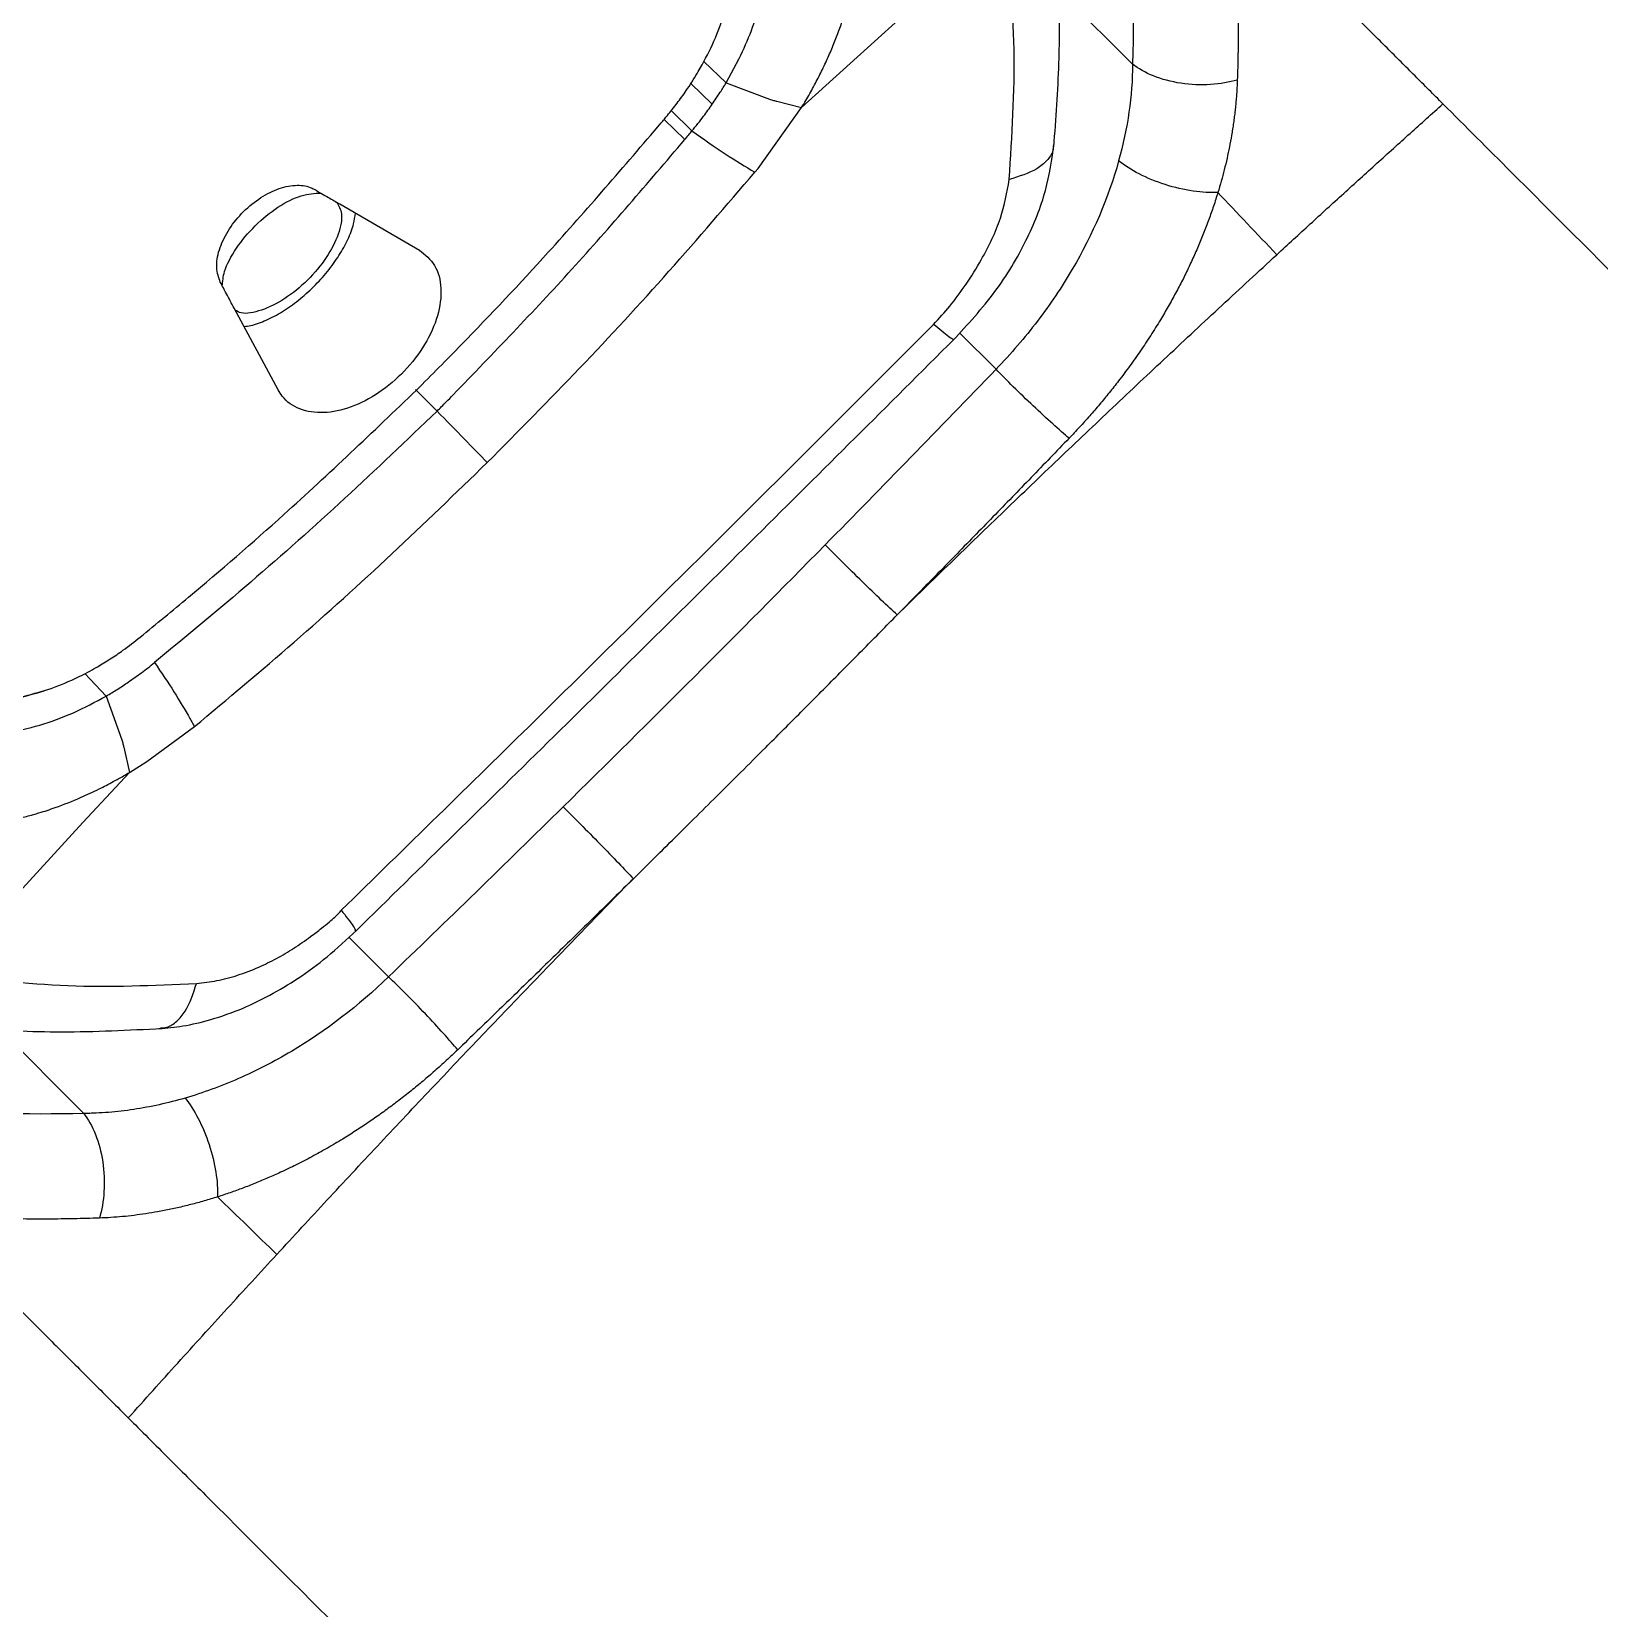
# Model space of a CAD drawing. Extents: x 525 to 613, y 487 to 635.
# Drawn here: x 543.03 to 548.09, y 569.88 to 574.97 of the extents above; entities that cross this region are included whole.
import ezdxf

# ---------------------------------------------------------------- set-up
doc = ezdxf.new("R2010")
doc.units = 0
doc.header["$MEASUREMENT"] = 0
doc.layers.add('1', color=4, linetype='Continuous')
doc.layers.add('STD TEST', color=3, linetype='Continuous')

# ---------------------------------------------------------------- blocks, each defined once
blk = doc.blocks.new('2023 VANGUARD')
at = {"layer": '1', "color": 3, "linetype": 'Continuous', "lineweight": 25}
for p, q in [((-23.44, -17.9695), (-23.0159, -17.585)), ((-22.372, -17.8299), (-22.6099, -17.592)), ((-23.6836, -17.8897), (-23.6413, -17.8118)), ((-23.7769, -17.8593), (-23.7735, -17.8536)), ((-23.6836, -17.8897), (-23.7562, -17.8205)), ((-23.7982, -17.8925), (-23.7286, -17.9592)), ((-23.6836, -17.8897), (-23.5441, -17.9422)), ((-23.5808, -18.1663), (-23.4401, -17.9694)), ((-23.5201, -17.9496), (-23.4401, -17.9694)), ((-23.8838, -18.008), (-23.8173, -18.0732)), ((-23.861, -17.9797), (-23.7941, -18.0453)), ((-23.591, -18.1784), (-23.5808, -18.1663)), ((-24.9309, -18.2809), (-24.6738, -18.4301)), ((-25.1296, -18.8812), (-25.2713, -18.6178)), ((-23.059, -18.7146), (-23.0143, -18.6697)), ((-22.9305, -18.6966), (-22.8127, -18.8144)), ((-24.6166, -18.9497), (-24.6863, -18.8797)), ((-25.6843, -19.8697), (-25.7531, -19.7973)), ((-25.723, -19.7811), (-25.7128, -19.7752)), ((-25.913, -19.8617), (-25.8842, -19.8524)), ((-25.6843, -19.8697), (-25.6343, -20.0108)), ((-25.5531, -20.0813), (-25.3996, -19.9684)), ((-25.6274, -20.035), (-25.6093, -20.1162)), ((-25.6093, -20.1162), (-25.5531, -20.0813)), ((-25.7599, -20.2778), (-25.6092, -20.1163)), ((-26.2052, -20.7651), (-25.7599, -20.2778)), ((-24.7732, -20.776), (-24.9009, -20.6482)), ((-25.7571, -21.2172), (-26.03, -20.9443))]:
    blk.add_line(p, q, dxfattribs=at)
for points, knots in [([(-25.4146, -10.4282), (-25.7372, -10.6679), (-26.3791, -11.1448), (-27.2948, -11.9177), (-28.1843, -12.7094), (-29.0476, -13.5262), (-29.8857, -14.3564), (-30.7025, -15.1973), (-31.4896, -16.0589), (-32.2522, -16.9521), (-32.7261, -17.5775), (-32.9643, -17.8919)], [0, 0, 0, 0, 0.113392, 0.225638, 0.337341, 0.448782, 0.560233, 0.669481, 0.778832, 0.888788, 1, 1, 1, 1]), ([(-24.9408, -10.9166), (-25.0731, -11.004), (-25.3406, -11.1805), (-25.7398, -11.4588), (-26.1419, -11.7506), (-26.5459, -12.0569), (-26.94, -12.3686), (-27.3913, -12.7403), (-27.9037, -13.1831), (-28.49, -13.719), (-29.0089, -14.2196), (-29.452, -14.6653), (-29.8107, -15.0385), (-30.1521, -15.4062), (-30.4762, -15.7679), (-30.7928, -16.1342), (-31.1698, -16.5871), (-31.5985, -17.1306), (-32.0622, -17.7557), (-32.3496, -18.1776), (-32.4913, -18.3855)], [0, 0, 0, 0, 0.044709, 0.090349, 0.13691, 0.184379, 0.232745, 0.277954, 0.348418, 0.422679, 0.500679, 0.550525, 0.598903, 0.645795, 0.691185, 0.735062, 0.781563, 0.856423, 0.929252, 1, 1, 1, 1]), ([(-22.6262, -18.0962), (-22.6194, -18.006), (-22.6065, -17.8349), (-22.6078, -17.5984), (-22.6193, -17.3933), (-22.6346, -17.2688), (-22.6418, -17.211)], [0, 0, 0, 0, 0.296525, 0.562231, 0.796779, 1, 1, 1, 1]), ([(-21.3704, -17.9578), (-21.3854, -17.9427), (-21.4156, -17.9126), (-21.4606, -17.8675), (-21.5057, -17.8224), (-21.5509, -17.7773), (-21.596, -17.7322), (-21.6412, -17.687), (-21.6863, -17.6418), (-21.7315, -17.5966), (-21.7768, -17.5514), (-21.822, -17.5062), (-21.8672, -17.4609), (-21.9125, -17.4157), (-21.9577, -17.3704), (-22.003, -17.3252), (-22.0331, -17.2951), (-22.0482, -17.28)], [0, 0, 0, 0, 0.064632, 0.129585, 0.194854, 0.260431, 0.326311, 0.392485, 0.458947, 0.525688, 0.592701, 0.659978, 0.727509, 0.795286, 0.8633, 0.931541, 1, 1, 1, 1]), ([(-22.0482, -17.28), (-22.0471, -17.2928), (-22.045, -17.3184), (-22.0422, -17.3572), (-22.0396, -17.3961), (-22.0374, -17.4353), (-22.0356, -17.4747), (-22.034, -17.5143), (-22.0327, -17.5541), (-22.0318, -17.5942), (-22.0312, -17.6344), (-22.0309, -17.6749), (-22.0309, -17.7157), (-22.0312, -17.7566), (-22.0319, -17.7978), (-22.0328, -17.8392), (-22.0337, -17.8669), (-22.0341, -17.8808)], [0, 0, 0, 0, 0.066079, 0.132233, 0.198463, 0.264772, 0.331162, 0.397634, 0.464192, 0.530838, 0.597573, 0.664401, 0.731323, 0.798341, 0.865458, 0.932677, 1, 1, 1, 1]), ([(-23.4401, -17.9694), (-23.4312, -17.9546), (-23.4136, -17.9249), (-23.3895, -17.8801), (-23.3673, -17.8355), (-23.3471, -17.7909), (-23.3289, -17.7467), (-23.3127, -17.7026), (-23.3013, -17.6675), (-23.2902, -17.6297), (-23.2772, -17.5788), (-23.2655, -17.5158), (-23.259, -17.4564), (-23.2567, -17.414), (-23.2564, -17.384), (-23.2568, -17.3681), (-23.2569, -17.3621)], [0, 0, 0, 0, 0.072327, 0.144307, 0.215901, 0.287068, 0.35786, 0.428418, 0.498884, 0.52767, 0.612267, 0.747353, 0.840991, 0.914589, 0.967688, 1, 1, 1, 1]), ([(-22.7703, -18.2021), (-22.7612, -18.0607), (-22.743, -17.778), (-22.7709, -17.5126), (-22.7848, -17.3799)], [0, 0, 0, 0, 0.49995, 1, 1, 1, 1]), ([(-23.6413, -17.8118), (-23.6275, -17.7817), (-23.6001, -17.7216), (-23.5726, -17.6308), (-23.5553, -17.5433), (-23.5533, -17.4881), (-23.5523, -17.4617)], [0, 0, 0, 0, 0.251129, 0.500007, 0.760517, 1, 1, 1, 1]), ([(-23.7735, -17.8536), (-23.7576, -17.8246), (-23.7253, -17.7661), (-23.6918, -17.678), (-23.6697, -17.5912), (-23.6619, -17.5253), (-23.6619, -17.4889), (-23.6619, -17.4791)], [0, 0, 0, 0, 0.226394, 0.457624, 0.683971, 0.91481, 1, 1, 1, 1]), ([(-23.8733, -17.9953), (-23.8627, -17.9821), (-23.8415, -17.9558), (-23.8088, -17.9105), (-23.7886, -17.878), (-23.7769, -17.8593)], [0, 0, 0, 0, 0.298802, 0.597593, 1, 1, 1, 1]), ([(-22.0341, -17.8808), (-22.0598, -17.8882), (-22.0891, -17.8934), (-22.1513, -17.8974), (-22.1842, -17.8961), (-22.2475, -17.8866), (-22.2779, -17.8784), (-22.3311, -17.857), (-22.3539, -17.8439), (-22.372, -17.8299)], [0, 0, 0, 0, 0.25, 0.25, 0.5, 0.5, 0.75, 0.75, 1, 1, 1, 1]), ([(-23.7286, -17.9592), (-23.7198, -17.9463), (-23.7041, -17.9233), (-23.6899, -17.9), (-23.6836, -17.8897)], [0, 0, 0, 0, 0.559988, 1, 1, 1, 1]), ([(-22.0341, -17.8808), (-22.0344, -17.8873), (-22.0349, -17.9004), (-22.036, -17.9201), (-22.0374, -17.9398), (-22.0392, -17.9596), (-22.0413, -17.9795), (-22.0436, -17.9994), (-22.0463, -18.0195), (-22.0493, -18.0396), (-22.0535, -18.0653), (-22.0593, -18.0966), (-22.0671, -18.1335), (-22.0759, -18.1704), (-22.0856, -18.2072), (-22.093, -18.2318), (-22.0967, -18.244)], [0, 0, 0, 0, 0.055803, 0.111515, 0.167149, 0.222717, 0.278231, 0.333702, 0.389144, 0.444568, 0.499986, 0.601187, 0.701712, 0.801636, 0.901039, 1, 1, 1, 1]), ([(-23.7941, -18.0453), (-23.7813, -18.0295), (-23.7584, -18.0012), (-23.7377, -17.972), (-23.7285, -17.9592)], [0, 0, 0, 0, 0.559982, 1, 1, 1, 1]), ([(-23.5441, -17.9422), (-23.5396, -17.9436), (-23.5315, -17.9462), (-23.5236, -17.9486), (-23.5201, -17.9496)], [0, 0, 0, 0, 0.559843, 1, 1, 1, 1]), ([(-21.9067, -18.4448), (-21.8707, -18.4116), (-21.7988, -18.3455), (-21.6911, -18.2472), (-21.5837, -18.1499), (-21.477, -18.0534), (-21.4058, -17.9896), (-21.3704, -17.9578)], [0, 0, 0, 0, 0.202697, 0.404049, 0.604051, 0.802701, 1, 1, 1, 1]), ([(-21.3704, -17.9578), (-21.2253, -18.1028), (-20.931, -18.3972), (-20.4718, -18.8564), (-20.07, -19.2581), (-19.7345, -19.5937), (-19.4752, -19.853), (-19.2078, -20.1204), (-18.9321, -20.3961), (-18.6483, -20.6799), (-18.3573, -20.9709), (-18.0606, -21.2675), (-17.761, -21.5671), (-17.4618, -21.8664), (-17.265, -22.0632), (-17.1678, -22.1603)], [0, 0, 0, 0, 0.125, 0.25, 0.375, 0.4375, 0.5, 0.5625, 0.625, 0.6875, 0.75, 0.8125, 0.875, 0.9375, 0.9999998, 0.9999998, 0.9999998, 0.9999998]), ([(-24.6828, -18.8818), (-24.6346, -18.8333), (-24.4901, -18.6875), (-24.2216, -18.4028), (-24.0132, -18.1594), (-23.8931, -18.0191)], [0, 0, 0, 0, 0.174776, 0.524458, 1, 1, 1, 1]), ([(-23.8931, -18.0191), (-23.8898, -18.0151), (-23.8832, -18.0072), (-23.8766, -17.9992), (-23.8733, -17.9953)], [0, 0, 0, 0, 0.499998, 1, 1, 1, 1]), ([(-24.5645, -18.897), (-24.4352, -18.7629), (-24.1767, -18.4948), (-23.937, -18.2137), (-23.8173, -18.0732)], [0, 0, 0, 0, 0.500117, 1, 1, 1, 1]), ([(-23.8173, -18.0732), (-23.8129, -18.068), (-23.8052, -18.0587), (-23.7975, -18.0494), (-23.7941, -18.0453)], [0, 0, 0, 0, 0.56, 1, 1, 1, 1]), ([(-23.7941, -18.0453), (-23.7572, -18.0713), (-23.6833, -18.1233), (-23.6218, -18.1601), (-23.591, -18.1784)], [0, 0, 0, 0, 0.499709, 1, 1, 1, 1]), ([(-22.9517, -18.7213), (-22.9044, -18.67), (-22.8118, -18.5695), (-22.7126, -18.403), (-22.6472, -18.2404), (-22.6325, -18.1367), (-22.6254, -18.0864)], [0, 0, 0, 0, 0.268502, 0.525925, 0.770268, 1, 1, 1, 1]), ([(-22.6277, -18.0906), (-22.6279, -18.097), (-22.6285, -18.1149), (-22.6474, -18.1416), (-22.6903, -18.1771), (-22.7383, -18.1922), (-22.7702, -18.2022)], [0, 0, 0, 0, 0.120047, 0.341701, 0.562532, 1, 1, 1, 1]), ([(-22.417, -18.1422), (-22.4501, -18.2611), (-22.4999, -18.3778), (-22.6003, -18.5491), (-22.638, -18.6052), (-22.72, -18.7128), (-22.7645, -18.7647), (-22.8127, -18.8144)], [0, 0, 0, 0, 0.5, 0.5, 0.75, 0.75, 1, 1, 1, 1]), ([(-22.0967, -18.244), (-22.1207, -18.2449), (-22.1479, -18.2435), (-22.2059, -18.2351), (-22.2366, -18.2281), (-22.2962, -18.2092), (-22.325, -18.1973), (-22.3763, -18.1709), (-22.3987, -18.1565), (-22.417, -18.1422)], [0, 0, 0, 0, 0.25, 0.25, 0.5, 0.5, 0.75, 0.75, 1, 1, 1, 1]), ([(-25.3162, -18.5336), (-25.3214, -18.5187), (-25.3319, -18.4887), (-25.3225, -18.4297), (-25.294, -18.3683), (-25.2493, -18.3103), (-25.1935, -18.2631), (-25.1327, -18.2306), (-25.0742, -18.2177), (-25.0348, -18.2226), (-25.0172, -18.2315), (-25.013, -18.2336)], [0, 0, 0, 0, 0.120326, 0.242269, 0.363987, 0.483516, 0.604, 0.722103, 0.843614, 0.962694, 1, 1, 1, 1]), ([(-24.4547, -19.1158), (-24.3546, -19.0147), (-24.1546, -18.8126), (-23.8659, -18.4994), (-23.6826, -18.2854), (-23.591, -18.1784)], [0, 0, 0, 0, 0.333336, 0.66667, 1, 1, 1, 1]), ([(-23.0143, -18.6697), (-22.9964, -18.6502), (-22.9582, -18.6085), (-22.907, -18.5383), (-22.8485, -18.4438), (-22.7927, -18.3285), (-22.7776, -18.2434), (-22.7702, -18.2022)], [0, 0, 0, 0, 0.135612, 0.290866, 0.455819, 0.735913, 1, 1, 1, 1]), ([(-25.3098, -18.5456), (-25.3085, -18.5306), (-25.3054, -18.4943), (-25.267, -18.4233), (-25.2056, -18.3488), (-25.1305, -18.2881), (-25.0533, -18.2487), (-25.0122, -18.2467), (-24.992, -18.2458)], [0, 0, 0, 0, 0.123886, 0.30029, 0.476693, 0.653096, 0.829499, 1, 1, 1, 1]), ([(-24.9404, -18.2754), (-24.9339, -18.2868), (-24.9193, -18.3124), (-24.9317, -18.3776), (-24.9706, -18.4542), (-25.0328, -18.5291), (-25.1083, -18.5905), (-25.1841, -18.6272), (-25.2417, -18.6388), (-25.262, -18.6272), (-25.2681, -18.6237)], [0, 0, 0, 0, 0.110193, 0.248556, 0.386918, 0.525281, 0.663644, 0.802006, 0.940369, 1, 1, 1, 1]), ([(-25.013, -18.2336), (-24.9977, -18.2424), (-24.9704, -18.2581), (-24.943, -18.274), (-24.9309, -18.2809)], [0, 0, 0, 0, 0.56, 1, 1, 1, 1]), ([(-22.0967, -18.244), (-22.099, -18.2513), (-22.1035, -18.2659), (-22.1107, -18.2878), (-22.1182, -18.3097), (-22.126, -18.3315), (-22.1341, -18.3533), (-22.1426, -18.3751), (-22.1514, -18.3968), (-22.1605, -18.4185), (-22.1699, -18.4402), (-22.1797, -18.4618), (-22.1898, -18.4834), (-22.2002, -18.505), (-22.2109, -18.5265), (-22.2219, -18.548), (-22.2333, -18.5694), (-22.245, -18.5909), (-22.2571, -18.6122), (-22.2694, -18.6336), (-22.2879, -18.6647), (-22.3132, -18.7053), (-22.3463, -18.7551), (-22.3809, -18.8042), (-22.4148, -18.8494), (-22.4474, -18.8907), (-22.4784, -18.9283), (-22.5103, -18.9653), (-22.5431, -19.0018), (-22.5657, -19.0255), (-22.577, -19.0374)], [0, 0, 0, 0, 0.02647, 0.052876, 0.079224, 0.105521, 0.131773, 0.157988, 0.184171, 0.210331, 0.236474, 0.262607, 0.288737, 0.314871, 0.341015, 0.367177, 0.393364, 0.419583, 0.44584, 0.472142, 0.498497, 0.561252, 0.623902, 0.686545, 0.749277, 0.799454, 0.849564, 0.899659, 0.949787, 1, 1, 1, 1]), ([(-25.2398, -18.6764), (-25.2324, -18.6756), (-25.2103, -18.6732), (-25.1679, -18.6571), (-25.1158, -18.6297), (-25.0635, -18.5928), (-25.014, -18.5488), (-24.9693, -18.4996), (-24.9317, -18.4475), (-24.9032, -18.3951), (-24.885, -18.3481), (-24.8818, -18.3217), (-24.8804, -18.3102)], [0, 0, 0, 0, 0.053579, 0.161484, 0.269389, 0.377294, 0.485199, 0.593104, 0.701009, 0.808914, 0.916819, 1, 1, 1, 1]), ([(-24.6738, -18.4301), (-24.6554, -18.445), (-24.6186, -18.4748), (-24.5993, -18.5514), (-24.6103, -18.641), (-24.6523, -18.7353), (-24.7192, -18.8227), (-24.8032, -18.8936), (-24.8948, -18.9409), (-24.9848, -18.9597), (-25.0629, -18.9476), (-25.1087, -18.9153), (-25.1253, -18.8881), (-25.1296, -18.8812)], [0, 0, 0, 0, 0.098309, 0.196625, 0.294658, 0.391648, 0.487354, 0.582142, 0.676788, 0.772116, 0.868639, 0.966339, 1, 1, 1, 1]), ([(-23.1319, -19.6077), (-23.1032, -19.5796), (-23.0456, -19.5234), (-22.9591, -19.4393), (-22.8724, -19.3553), (-22.7856, -19.2716), (-22.6985, -19.188), (-22.6112, -19.1046), (-22.5238, -19.0215), (-22.4362, -18.9385), (-22.3484, -18.8557), (-22.2604, -18.7731), (-22.1723, -18.6907), (-22.0839, -18.6085), (-21.9954, -18.5265), (-21.9363, -18.472), (-21.9067, -18.4448)], [0, 0, 0, 0, 0.071398, 0.142801, 0.214209, 0.285623, 0.357041, 0.428465, 0.499893, 0.571325, 0.642761, 0.714202, 0.785646, 0.857094, 0.928545, 1, 1, 1, 1]), ([(-25.2713, -18.6178), (-25.2797, -18.6021), (-25.2947, -18.574), (-25.3096, -18.546), (-25.3162, -18.5336)], [0, 0, 0, 0, 0.56, 1, 1, 1, 1]), ([(-22.9499, -18.7167), (-22.9502, -18.7174), (-22.9509, -18.7195), (-22.9687, -18.7081), (-22.9961, -18.685), (-23.0143, -18.6696)], [0, 0, 0, 0, 0.142272, 0.430305, 1, 1, 1, 1]), ([(-24.9258, -20.5614), (-24.7176, -20.3577), (-24.3012, -19.9503), (-23.6777, -19.3335), (-23.2653, -18.9209), (-23.0591, -18.7146)], [0, 0, 0, 0, 0.333328, 0.666669, 1, 1, 1, 1]), ([(-24.8803, -20.6299), (-24.6665, -20.4199), (-24.235, -19.9961), (-23.5898, -19.3575), (-23.161, -18.93), (-22.9485, -18.7181)], [0, 0, 0, 0, 0.331338, 0.668676, 1, 1, 1, 1]), ([(-22.577, -19.0374), (-22.5922, -19.0246), (-22.61, -19.009), (-22.6495, -18.9735), (-22.671, -18.9536), (-22.7145, -18.9124), (-22.7365, -18.8912), (-22.7773, -18.8507), (-22.7963, -18.8315), (-22.8127, -18.8144)], [0, 0, 0, 0, 0.25, 0.25, 0.5, 0.5, 0.75, 0.75, 1, 1, 1, 1]), ([(-25.575, -19.6797), (-25.5228, -19.6368), (-25.3663, -19.5083), (-25.0649, -19.2472), (-24.8244, -19.0172), (-24.6828, -18.8818)], [0, 0, 0, 0, 0.170504, 0.511639, 1, 1, 1, 1]), ([(-24.6166, -18.9497), (-24.6069, -18.9399), (-24.5895, -18.9224), (-24.5721, -18.9048), (-24.5645, -18.897)], [0, 0, 0, 0, 0.56, 1, 1, 1, 1]), ([(-24.6166, -18.9497), (-24.7152, -19.044), (-24.9123, -19.2326), (-25.2169, -19.504), (-25.4246, -19.6757), (-25.5283, -19.7616)], [0, 0, 0, 0, 0.3334574, 0.6667701, 1, 1, 1, 1]), ([(-24.6166, -18.9497), (-24.5864, -18.9805), (-24.5261, -19.0421), (-24.4785, -19.0912), (-24.4547, -19.1158)], [0, 0, 0, 0, 0.5, 1, 1, 1, 1]), ([(-22.577, -19.0374), (-22.5974, -19.0586), (-22.6382, -19.1009), (-22.6995, -19.1644), (-22.761, -19.2279), (-22.8225, -19.2913), (-22.8842, -19.3546), (-22.9459, -19.418), (-23.0078, -19.4812), (-23.0698, -19.5445), (-23.1112, -19.5866), (-23.1319, -19.6077)], [0, 0, 0, 0, 0.11095, 0.221934, 0.332957, 0.444018, 0.555122, 0.66627, 0.777464, 0.888707, 1, 1, 1, 1]), ([(-25.3996, -19.9684), (-25.2919, -19.8781), (-25.0766, -19.6976), (-24.7608, -19.4126), (-24.5567, -19.2147), (-24.4547, -19.1158)], [0, 0, 0, 0, 0.33333, 0.666664, 1, 1, 1, 1]), ([(-23.132, -19.6078), (-23.1466, -19.5943), (-23.1638, -19.578), (-23.2021, -19.5414), (-23.2232, -19.5211), (-23.266, -19.4792), (-23.2878, -19.4578), (-23.3285, -19.4173), (-23.3475, -19.3982), (-23.3641, -19.3813)], [0, 0, 0, 0, 0.25, 0.25, 0.5, 0.5, 0.75, 0.75, 1, 1, 1, 1]), ([(-24.1702, -33.2673), (-24.1371, -33.2342), (-24.0707, -33.1678), (-23.971, -33.0681), (-23.8711, -32.9682), (-23.7711, -32.8682), (-23.671, -32.7681), (-23.5707, -32.6678), (-23.4702, -32.5673), (-23.3696, -32.4667), (-23.2689, -32.366), (-23.168, -32.265), (-23.0669, -32.164), (-22.9657, -32.0627), (-22.8643, -31.9613), (-22.7627, -31.8598), (-22.661, -31.7581), (-22.5591, -31.6562), (-22.3483, -31.4453), (-22.0277, -31.1248), (-21.5965, -30.6936), (-21.1634, -30.2604), (-20.5855, -29.6826), (-19.8608, -28.9579), (-19.1349, -28.232), (-18.5527, -27.6498), (-18.1159, -27.2131), (-17.6794, -26.7765), (-17.2593, -26.3564), (-16.8561, -25.9531), (-16.468, -25.565), (-16.015, -25.1121), (-15.3989, -24.4961), (-14.6243, -23.7214), (-13.8985, -22.9956), (-13.3199, -22.417), (-12.8856, -21.9826), (-12.4537, -21.5508), (-12.1021, -21.1992), (-11.8301, -20.9272), (-11.637, -20.7341), (-11.4446, -20.5417), (-11.2528, -20.3499), (-11.0617, -20.1588), (-10.8713, -19.9684), (-10.6814, -19.7785), (-10.4922, -19.5893), (-10.3663, -19.4634), (-10.3034, -19.4005)], [0, 0, 0, 0, 0.0073, 0.014606, 0.021918, 0.029236, 0.036561, 0.043892, 0.05123, 0.058575, 0.065927, 0.073285, 0.080651, 0.088024, 0.095404, 0.102792, 0.110187, 0.117591, 0.125001, 0.156135, 0.187339, 0.218625, 0.250002, 0.312335, 0.374999, 0.406257, 0.437499, 0.46883, 0.499999, 0.527705, 0.555415, 0.583333, 0.625, 0.687795, 0.749998, 0.781449, 0.812756, 0.843934, 0.874999, 0.889033, 0.903028, 0.916985, 0.930905, 0.944789, 0.958639, 0.972457, 0.986244, 1, 1, 1, 1]), ([(-23.9832, -20.4594), (-23.9628, -20.4393), (-23.9207, -20.3979), (-23.8556, -20.3335), (-23.7863, -20.2649), (-23.7131, -20.1922), (-23.6358, -20.1152), (-23.5474, -20.0269), (-23.4495, -19.9288), (-23.3434, -19.822), (-23.2375, -19.715), (-23.1671, -19.6435), (-23.1319, -19.6077)], [0, 0, 0, 0, 0.0712244, 0.1472907, 0.2281998, 0.313953, 0.4045522, 0.5000004, 0.6249686, 0.7499535, 0.8749617, 1, 1, 1, 1]), ([(-25.7128, -19.7752), (-25.6989, -19.7669), (-25.6711, -19.7502), (-25.6249, -19.7188), (-25.5933, -19.694), (-25.575, -19.6797)], [0, 0, 0, 0, 0.295477, 0.590966, 1, 1, 1, 1]), ([(-26.0909, -19.883), (-26.0648, -19.8829), (-26.012, -19.8827), (-25.9272, -19.8665), (-25.8397, -19.8386), (-25.7713, -19.8078), (-25.7324, -19.7863), (-25.723, -19.7811)], [0, 0, 0, 0, 0.228999, 0.462525, 0.691532, 0.925262, 1, 1, 1, 1]), ([(-25.6132, -19.8248), (-25.5989, -19.8148), (-25.5702, -19.7948), (-25.5423, -19.7727), (-25.5283, -19.7616)], [0, 0, 0, 0, 0.49999, 1, 1, 1, 1]), ([(-25.5283, -19.7616), (-25.5065, -19.7938), (-25.4628, -19.8582), (-25.4305, -19.9139), (-25.4143, -19.9417)], [0, 0, 0, 0, 0.499574, 1, 1, 1, 1]), ([(-25.6843, -19.8697), (-25.6724, -19.8626), (-25.6485, -19.8484), (-25.625, -19.8327), (-25.6132, -19.8248)], [0, 0, 0, 0, 0.499995, 1, 1, 1, 1]), ([(-25.9126, -19.8603), (-25.9212, -19.8634), (-25.9496, -19.8739), (-26.0032, -19.885), (-26.0668, -19.8944), (-26.1091, -19.8942), (-26.1273, -19.8941)], [0, 0, 0, 0, 0.1148742, 0.3765516, 0.7317503, 1, 1, 1, 1]), ([(-26.1101, -19.993), (-26.0761, -19.9921), (-26.0084, -19.9903), (-25.9, -19.9657), (-25.7911, -19.9273), (-25.7196, -19.8887), (-25.6843, -19.8697)], [0, 0, 0, 0, 0.254349, 0.507213, 0.7567, 1, 1, 1, 1]), ([(-25.4143, -19.9417), (-25.4115, -19.9468), (-25.4065, -19.9557), (-25.4017, -19.9645), (-25.3996, -19.9684)], [0, 0, 0, 0, 0.560911, 1, 1, 1, 1]), ([(-25.6343, -20.0108), (-25.6329, -20.0153), (-25.6305, -20.0235), (-25.6283, -20.0315), (-25.6274, -20.035)], [0, 0, 0, 0, 0.559843, 1, 1, 1, 1]), ([(-26.2133, -20.2879), (-26.1999, -20.2884), (-26.1731, -20.2895), (-26.1319, -20.2883), (-26.0903, -20.2853), (-26.0482, -20.2801), (-26.0057, -20.2729), (-25.9628, -20.2638), (-25.928, -20.2548), (-25.89, -20.2437), (-25.8388, -20.2269), (-25.7739, -20.2011), (-25.7114, -20.172), (-25.6659, -20.1484), (-25.6333, -20.1303), (-25.6158, -20.1201), (-25.6093, -20.1162)], [0, 0, 0, 0, 0.072693, 0.144986, 0.216835, 0.288196, 0.35912, 0.429758, 0.500262, 0.529873, 0.614603, 0.748362, 0.841863, 0.915217, 0.968014, 1, 1, 1, 1]), ([(-24.2098, -20.2275), (-24.193, -20.2441), (-24.1739, -20.2631), (-24.1333, -20.3038), (-24.1119, -20.3255), (-24.07, -20.3683), (-24.0497, -20.3894), (-24.013, -20.4277), (-23.9968, -20.4449), (-23.9832, -20.4595)], [0, 0, 0, 0, 0.25, 0.25, 0.5, 0.5, 0.75, 0.75, 1, 1, 1, 1]), ([(-25.1339, -21.6726), (-25.1069, -21.6433), (-25.053, -21.5848), (-24.9719, -21.4972), (-24.8906, -21.4098), (-24.8091, -21.3225), (-24.7274, -21.2354), (-24.6455, -21.1485), (-24.5634, -21.0618), (-24.4811, -20.9752), (-24.3986, -20.8888), (-24.3159, -20.8026), (-24.233, -20.7165), (-24.1499, -20.6306), (-24.0667, -20.5449), (-24.011, -20.4879), (-23.9832, -20.4594)], [0, 0, 0, 0, 0.071408, 0.142819, 0.214235, 0.285654, 0.357076, 0.428502, 0.49993, 0.571362, 0.642796, 0.714232, 0.785671, 0.857112, 0.928555, 1, 1, 1, 1]), ([(-23.9832, -20.4594), (-24.0041, -20.48), (-24.046, -20.5212), (-24.1089, -20.5829), (-24.1718, -20.6444), (-24.2347, -20.7059), (-24.2977, -20.7672), (-24.3607, -20.8285), (-24.4238, -20.8896), (-24.4869, -20.9507), (-24.529, -20.9913), (-24.55, -21.0116)], [0, 0, 0, 0, 0.111274, 0.222502, 0.333687, 0.44483, 0.555934, 0.667, 0.778032, 0.889031, 1, 1, 1, 1]), ([(-25.3928, -20.7977), (-25.371, -20.7952), (-25.3277, -20.7903), (-25.2603, -20.7721), (-25.1957, -20.7474), (-25.1349, -20.7178), (-25.0788, -20.6848), (-25.0306, -20.6509), (-24.9925, -20.6216), (-24.9662, -20.6008), (-24.9442, -20.5822), (-24.9324, -20.5689), (-24.9258, -20.5615)], [0, 0, 0, 0, 0.1417726, 0.2820833, 0.4228809, 0.5424422, 0.6594874, 0.7753835, 0.85224, 0.9101859, 0.9494845, 1, 1, 1, 1]), ([(-24.9258, -20.5614), (-24.911, -20.5802), (-24.8888, -20.6084), (-24.8784, -20.6272), (-24.8809, -20.6282), (-24.8817, -20.6285)], [0, 0, 0, 0, 0.569227, 0.856971, 1, 1, 1, 1]), ([(-25.5141, -20.9434), (-25.4886, -20.9411), (-25.4333, -20.9361), (-25.3424, -20.9146), (-25.2482, -20.8812), (-25.1539, -20.8358), (-25.0627, -20.7808), (-24.9679, -20.7118), (-24.908, -20.6557), (-24.8771, -20.6268)], [0, 0, 0, 0, 0.117121, 0.25422, 0.411487, 0.542522, 0.684506, 0.837097, 1, 1, 1, 1]), ([(-26.2052, -20.765), (-26.0743, -20.782), (-25.8126, -20.8159), (-25.5328, -20.8037), (-25.3929, -20.7976)], [0, 0, 0, 0, 0.5000751, 1, 1, 1, 1]), ([(-25.5096, -20.9413), (-25.5026, -20.941), (-25.4837, -20.9403), (-25.4558, -20.9211), (-25.4192, -20.8779), (-25.4034, -20.8297), (-25.3929, -20.7976)], [0, 0, 0, 0, 0.130028, 0.348245, 0.567038, 1, 1, 1, 1]), ([(-24.7732, -20.776), (-24.8705, -20.8703), (-24.9751, -20.9504), (-25.1424, -21.05), (-25.1999, -21.0796), (-25.3144, -21.1298), (-25.3719, -21.1508), (-25.4296, -21.1676)], [0, 0, 0, 0, 0.5, 0.5, 0.75, 0.75, 1, 1, 1, 1]), ([(-24.55, -21.0116), (-24.5629, -20.9964), (-24.5785, -20.9785), (-24.614, -20.9391), (-24.6339, -20.9176), (-24.6751, -20.8741), (-24.6964, -20.8521), (-24.7369, -20.8113), (-24.7561, -20.7924), (-24.7732, -20.776)], [0, 0, 0, 0, 0.25, 0.25, 0.5, 0.5, 0.75, 0.75, 1, 1, 1, 1]), ([(-26.3805, -20.9077), (-26.2943, -20.9197), (-26.1141, -20.9449), (-25.822, -20.9586), (-25.6128, -20.9482), (-25.5041, -20.9428)], [0, 0, 0, 0, 0.3057505, 0.639275, 1, 1, 1, 1]), ([(-24.55, -21.0116), (-24.5561, -21.0174), (-24.5683, -21.0291), (-24.5868, -21.0463), (-24.6054, -21.0633), (-24.6241, -21.08), (-24.643, -21.0964), (-24.662, -21.1126), (-24.6812, -21.1286), (-24.7004, -21.1442), (-24.7198, -21.1597), (-24.7394, -21.1748), (-24.7591, -21.1897), (-24.7789, -21.2044), (-24.7988, -21.2188), (-24.8189, -21.233), (-24.8391, -21.2469), (-24.8594, -21.2605), (-24.8799, -21.2739), (-24.9005, -21.287), (-24.9307, -21.3058), (-24.9707, -21.3295), (-25.0206, -21.3571), (-25.071, -21.3832), (-25.1183, -21.4059), (-25.1624, -21.4257), (-25.2031, -21.4428), (-25.2438, -21.4586), (-25.2845, -21.4734), (-25.3115, -21.4822), (-25.3251, -21.4866)], [0, 0, 0, 0, 0.026421, 0.052783, 0.079093, 0.105358, 0.131584, 0.157779, 0.183949, 0.210102, 0.236243, 0.26238, 0.28852, 0.31467, 0.340836, 0.367026, 0.393245, 0.419502, 0.445802, 0.472153, 0.49856, 0.561059, 0.62363, 0.686365, 0.749356, 0.799651, 0.849817, 0.899901, 0.949946, 1, 1, 1, 1]), ([(-25.4296, -21.1676), (-25.4857, -21.184), (-25.5411, -21.1962), (-25.6229, -21.2085), (-25.65, -21.2117), (-25.6903, -21.2149), (-25.7104, -21.2161), (-25.7337, -21.2169), (-25.7437, -21.2171), (-25.7487, -21.2171), (-25.7503, -21.2171), (-25.7536, -21.2172), (-25.7553, -21.2172), (-25.7571, -21.2172)], [0, 0, 0, 0, 0.5, 0.5, 0.75, 0.75, 0.875, 0.9375, 0.96875, 0.96875, 0.984375, 0.984375, 1, 1, 1, 1]), ([(-25.4296, -21.1676), (-25.4152, -21.1859), (-25.4008, -21.2083), (-25.3741, -21.2594), (-25.362, -21.2881), (-25.3426, -21.3474), (-25.3353, -21.3779), (-25.3262, -21.4356), (-25.3245, -21.4628), (-25.3251, -21.4866)], [0, 0, 0, 0, 0.25, 0.25, 0.5, 0.5, 0.75, 0.75, 1, 1, 1, 1]), ([(-25.7571, -21.2172), (-25.7431, -21.2353), (-25.73, -21.2581), (-25.7086, -21.3113), (-25.7004, -21.3417), (-25.6909, -21.405), (-25.6896, -21.4379), (-25.6936, -21.5001), (-25.6988, -21.5294), (-25.7062, -21.5551)], [0, 0, 0, 0, 0.25, 0.25, 0.5, 0.5, 0.75, 0.75, 1, 1, 1, 1]), ([(-25.3251, -21.4866), (-25.3323, -21.4888), (-25.3467, -21.4934), (-25.3683, -21.4997), (-25.3899, -21.5058), (-25.4114, -21.5115), (-25.4329, -21.5168), (-25.4543, -21.5219), (-25.4757, -21.5265), (-25.4971, -21.5309), (-25.5241, -21.5359), (-25.5565, -21.5413), (-25.5944, -21.5465), (-25.6319, -21.5505), (-25.6693, -21.5535), (-25.6939, -21.5546), (-25.7062, -21.5551)], [0, 0, 0, 0, 0.05554, 0.1110517, 0.1665489, 0.2220456, 0.2775559, 0.3330936, 0.3886726, 0.4443068, 0.50001, 0.5999292, 0.6998089, 0.7997281, 0.8997656, 1, 1, 1, 1]), ([(-26.2694, -21.544), (-26.2513, -21.5622), (-26.215, -21.5984), (-26.1605, -21.653), (-26.1059, -21.7076), (-26.0513, -21.7622), (-25.9966, -21.8168), (-25.9419, -21.8715), (-25.8872, -21.9262), (-25.8325, -21.981), (-25.7777, -22.0357), (-25.7229, -22.0905), (-25.6681, -22.1453), (-25.6314, -22.182), (-25.6131, -22.2003)], [0, 0, 0, 0, 0.085032, 0.169809, 0.254312, 0.338526, 0.422435, 0.506022, 0.589274, 0.672174, 0.754711, 0.836869, 0.918636, 1, 1, 1, 1]), ([(-25.7062, -21.5551), (-25.72, -21.5556), (-25.7476, -21.5565), (-25.7889, -21.5574), (-25.83, -21.558), (-25.8709, -21.5584), (-25.9116, -21.5584), (-25.9521, -21.558), (-25.9924, -21.5574), (-26.0325, -21.5565), (-26.0725, -21.5552), (-26.1123, -21.5536), (-26.1518, -21.5517), (-26.1912, -21.5495), (-26.2304, -21.547), (-26.2564, -21.545), (-26.2694, -21.544)], [0, 0, 0, 0, 0.071646, 0.143249, 0.214811, 0.286333, 0.357821, 0.429274, 0.500697, 0.572092, 0.643461, 0.714806, 0.786131, 0.857436, 0.928725, 1, 1, 1, 1]), ([(-25.6131, -22.2003), (-25.5865, -22.1707), (-25.5334, -22.1115), (-25.4536, -22.023), (-25.3737, -21.9349), (-25.2938, -21.8471), (-25.2139, -21.7597), (-25.1606, -21.7016), (-25.1339, -21.6726)], [0, 0, 0, 0, 0.167541, 0.334733, 0.501574, 0.668065, 0.834207, 1, 1, 1, 1]), ([(-25.6131, -22.2003), (-25.6055, -22.2079), (-25.5535, -22.2599), (-25.4566, -22.3568), (-25.1861, -22.6273), (-24.8617, -22.9517), (-24.4742, -23.3392), (-24.174, -23.6395), (-23.8629, -23.9505), (-23.5401, -24.2733), (-23.2049, -24.6086), (-22.8575, -24.956), (-22.4994, -25.314), (-22.1342, -25.6793), (-21.7672, -26.0462), (-21.5259, -26.2875), (-21.4072, -26.4063)], [0.2075085, 0.2075085, 0.2075085, 0.2075085, 0.2119743, 0.2380777, 0.2641811, 0.3685946, 0.4208014, 0.4730082, 0.5252149, 0.5774217, 0.6296285, 0.6818353, 0.734042, 0.7862488, 0.8384556, 0.8906623, 0.8906623, 0.8906623, 0.8906623])]:
    blk.add_open_spline(points, degree=3, knots=knots, dxfattribs=at)
for points in [[(-22.3899, -17.246), (-22.3725, -17.4349), (-22.3667, -17.6294), (-22.372, -17.8299)], [(-22.372, -17.8299), (-22.3725, -17.9317), (-22.3875, -18.036), (-22.417, -18.1422)], [(-21.9067, -18.4448), (-21.9704, -18.3773), (-22.0337, -18.3104), (-22.0967, -18.244)], [(-22.8127, -18.8144), (-22.9953, -19.0043), (-23.1791, -19.1932), (-23.3639, -19.3812)], [(-23.3639, -19.3812), (-23.6436, -19.6656), (-23.9256, -19.9477), (-24.2097, -20.2274)], [(-24.2097, -20.2274), (-24.3969, -20.4116), (-24.5847, -20.5944), (-24.7732, -20.776)], [(-25.7571, -21.2172), (-25.945, -21.2222), (-26.1274, -21.2174), (-26.3046, -21.2026)], [(-25.1339, -21.6726), (-25.1981, -21.6102), (-25.2618, -21.5482), (-25.3251, -21.4866)]]:
    blk.add_open_spline(points, degree=3, dxfattribs=at)
blk = doc.blocks.new('2026 Vanguard')
at = {"layer": 'STD TEST', "color": 1}
blk.add_blockref('2023 VANGUARD', (44.1613, 88.209), dxfattribs=at)

msp = doc.modelspace()

# ---------------------------------------------------------------- block references
at = {"layer": '1'}
msp.add_blockref('2026 Vanguard', (524.7985, 504.4821), dxfattribs=at)

doc.saveas('drawing.dxf')
